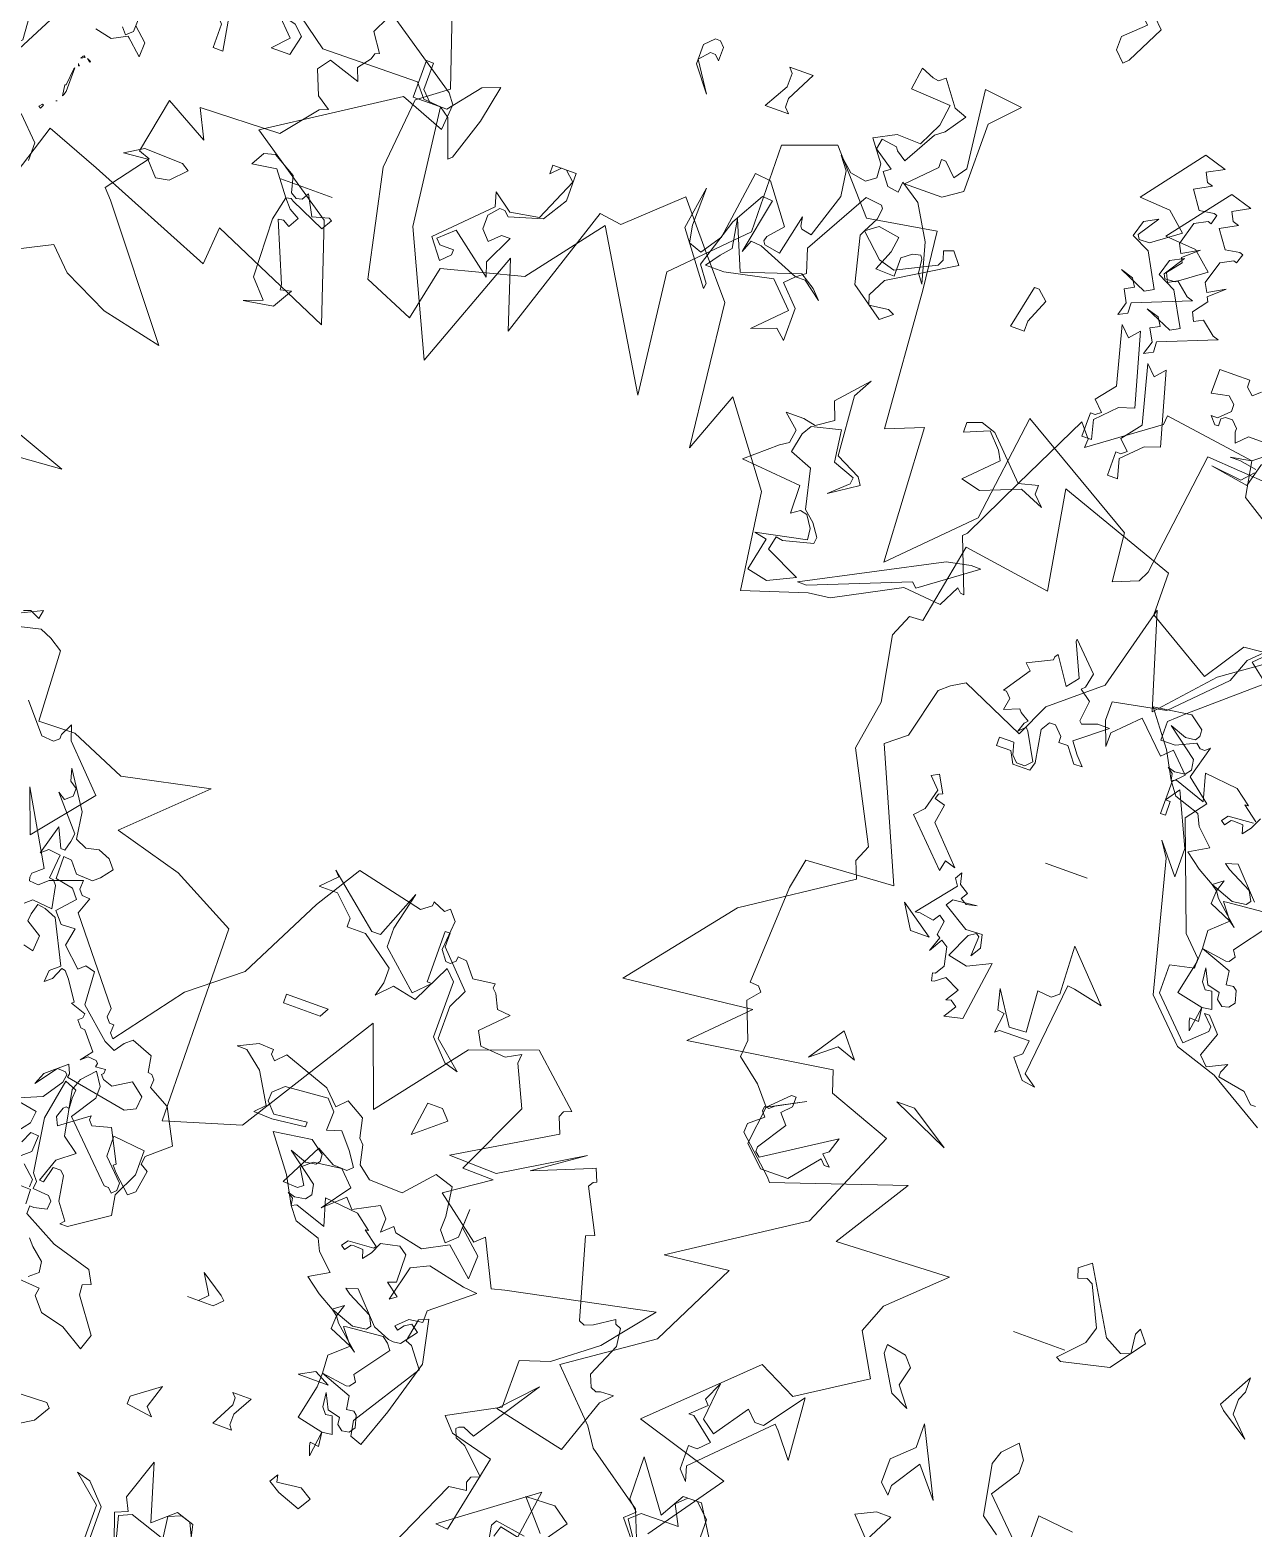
# Model space of a CAD drawing. Header units: metres. Extents: x -71 to 881, y -503 to 661.
# Drawn here: x 145.56 to 150.55, y 502.14 to 508.24 of the extents above; entities that cross this region are included whole.
import ezdxf

# ---------------------------------------------------------------- set-up
doc = ezdxf.new("R2010")
doc.units = ezdxf.units.M
doc.layers.add('ARBRE', color=100, linetype='Continuous', lineweight=13, true_color=0x00ff3f)

# ---------------------------------------------------------------- blocks, each defined once
blk = doc.blocks.new('WMF2', base_point=(0, 0.01))
at = {"color": 251, "lineweight": 0, "true_color": 0x636466}
for points in [[(81.23, -212.64), (86.45, -202.37), (92.4, -197.64), (98.49, -189.57), (98.99, -190.16), (98.92, -191.16), (99.46, -191.2), (99.98, -191.79), (99.88, -192.88), (107.36, -202.17), (106.64, -204.2), (107.63, -204.27), (108.14, -204.87), (108.06, -205.98), (111.91, -204.61), (112.96, -203.7), (114.06, -203.79), (114.16, -204.2), (114.12, -204.74), (112.93, -205.76), (117.77, -214.23), (115.81, -208.91), (110.13, -215.92), (115.04, -221.02), (115.66, -222.79), (116.35, -221.31), (116.39, -220.76), (116.99, -220.25), (118.51, -220.38), (121.42, -223.82)], [(175.85, -184.22), (183.13, -179.1), (188.97, -172.64), (192.5, -184.13), (195.26, -173.72), (200.97, -168.92), (202.85, -164.87), (210.8, -168.41), (212.43, -167.44), (213.62, -166.42), (215.13, -160.27), (217.5, -158.38), (210.72, -142.97), (221.5, -142.28), (222.26, -138.6), (222.84, -126.51), (221.75, -126.41), (221.24, -125.83), (222.46, -124.38), (220.76, -119.93), (220.93, -117.85), (217.92, -115.52), (216.01, -113.25), (211.75, -115.52), (215.09, -113.71), (215.69, -113.21), (216.23, -113.25), (216.29, -112.71), (215.78, -112.1), (217.44, -110.7), (217.53, -109.6), (213.13, -105.6), (212.64, -105.02), (197.13, -110.25), (202.88, -101.16), (188.84, -101.73), (195.03, -95.86), (196.4, -92.3), (193.55, -87.25), (201.48, -82.18), (206.17, -84.52), (217.5, -73.62), (205.76, -70.03), (212.07, -61.12)], [(195.1, -48.95), (190.12, -45.33), (178.29, -45.44), (176.89, -43.78), (174.7, -43.59), (173.01, -29.2), (166.39, -14.78), (160.89, -29.58), (158.19, -21.39), (152.68, -38.14), (149.95, -37.75), (143.85, -43.43), (139.57, -38.33), (135.29, -33.25), (133.39, -15.7), (130.63, -23.1), (123.64, -13.73), (121.99, -1.9), (114.39, -4.34), (111.72, -4.67), (103.98, -8.76), (99.27, -8.35), (97.95, -10.89), (97.46, -10.41), (97.02, -10.37), (99.54, -16.88), (99.06, -17.38), (95.41, -24.9), (90.83, -34.32), (89.42, -32.65), (89.51, -31.56), (81.64, -37.29), (81.55, -38.39), (70.38, -36.78), (69.61, -32.48), (62.22, -27.79)], [(52.22, -53.02), (31.88, -54.47), (45.91, -59.56)], [(49.36, -83.76), (46.84, -91.88), (40.14, -89.34), (24.4, -82.93), (24.01, -87.6), (8.81, -80.93), (12.69, -92.64), (23.58, -100.08), (8.83, -109.56), (3.27, -107.44), (3.01, -110.61), (3.9, -111.79), (16.57, -120.44)], [(34.39, -144.58), (32.65, -156.43), (43.16, -148.65), (41.63, -148.52), (39.67, -158.01), (44.92, -159.4), (46.44, -161.06), (40.43, -164.26), (40.42, -170.12), (36.91, -171.27), (31.95, -175.08), (27.13, -180.99), (44.83, -177.37), (46.41, -176.96), (49.12, -182.48), (50.2, -181.46), (55.69, -185.68), (50.55, -189.17), (54.41, -189.22), (50.23, -198.2), (52.48, -203.12), (52.39, -204.21), (54.12, -203.26), (57.28, -203.53), (58.15, -205.15), (55.25, -208.11), (56.89, -208.24), (57.74, -209.97), (58.25, -210.45), (58.2, -211), (60.88, -210.67), (62.28, -212.43), (63.37, -212.54), (63.42, -211.98), (64, -211.48), (64.56, -211.53), (65.45, -212.71), (65.14, -216.33), (66.13, -217.51), (66.73, -217.02), (68.24, -217.69), (68.28, -217.15), (69.45, -216.26), (77.76, -218.17), (81.23, -212.64), (81.23, -212.64)], [(100.3, -13.3), (97.37, -13.9), (96.16, -13.9), (102.61, -9.16), (103.21, -9.75), (114.9, -5.14), (116, -5.14), (100.3, -13.3), (100.3, -13.3)], [(122.03, -4.59), (121.2, -8.62), (122.72, -8.94), (116.58, -10.22), (116.74, -11.56), (117.68, -13), (118.53, -13.17), (119.53, -12.5), (119.62, -15.95), (127.05, -16.59), (123.52, -19.64), (122.5, -20.31), (122.25, -21.93), (124.05, -23.52), (121.84, -23.52), (120.32, -23.2), (118.31, -24.55), (119.17, -26.74), (115.88, -30.39), (117.14, -28.09), (116.53, -20.76), (113.49, -19.25), (112.89, -18.34), (116.25, -16.14), (114.07, -18.14), (114, -18.92), (116.7, -19.9), (117.23, -23.8), (120.73, -22.94), (121.42, -21.76), (121.9, -19.39), (119.14, -18.3), (118.02, -13.51), (116.67, -12.35), (115.65, -10.82), (115.72, -10.05), (119.34, -9.11), (120.19, -9.29), (120.53, -7.61), (116.29, -5.59), (119.5, -4.04), (122.03, -4.59), (122.03, -4.59)], [(177.55, -183.87), (181.35, -183.49), (184.59, -178.67), (192.69, -183.49), (192.69, -188.7), (207.51, -193.95), (205.44, -181.84), (216.23, -183.49), (218.11, -173.58), (219.76, -173.52), (220.92, -170.8), (219.49, -162.84), (220.49, -156.77), (215.08, -146.26), (215.94, -144.26), (215.12, -142.21), (227.2, -134.24), (237.13, -121.84), (221.43, -123.58), (227.53, -117.47), (210.08, -120.09), (209.21, -117.47), (201.41, -114.58), (204.04, -108.47), (206.64, -102.36), (221.47, -92.77), (213.62, -93.64), (218.84, -83.17), (228.67, -76.4), (223.08, -70.7), (221.59, -68.47), (214.46, -63.39), (212.7, -59.01)], [(177.9, -56.66), (174.32, -45.95), (177.81, -43.34), (178.67, -34.61), (175.87, -21.54), (169.72, -18.91), (168.26, -25.61), (158.55, -28.14), (151.66, -37.02), (141.23, -19.49), (142.97, -34.33), (135.13, -42.17), (135.3, -53.01), (129.01, -55.27), (122.91, -48.29), (114.53, -49.68), (113.77, -42.55), (112.45, -25.61), (108.09, -27.35), (107.21, -10.78), (98.49, -19.49), (96.74, -32.59), (81.64, -23.67), (81.04, -17.76), (78.09, -18.94), (77.45, -20.28), (75.41, -35.48), (59.11, -34.32)], [(46.99, -76.49), (41.75, -79.1), (39.13, -76.49), (33.51, -73.76), (26.05, -72.12), (37.25, -86.3), (38.33, -87.51), (34.61, -92.45), (35.99, -92.94), (34.69, -99.75), (29.28, -96.73), (30.97, -100.19), (21.09, -100.49), (17.67, -104.7), (16.66, -105.12), (18.28, -106.23), (19.48, -109.18), (18.41, -110.67), (14.49, -109.41), (15.1, -110.95), (13.93, -112.47), (13.73, -113.15), (13.23, -113.37), (14.72, -115.61), (13.76, -117.64)], [(48.13, -142.44), (43.19, -153.31), (41.06, -153.59), (41.43, -154.51), (41.13, -155.22), (40.11, -155.63), (43.05, -158.46), (44.35, -159.02), (44.76, -160.04), (44.45, -160.3), (43.92, -160.51), (42.49, -159.91), (37.1, -168.03), (40.97, -163.9), (32.15, -161.95), (29.82, -168.64), (28.52, -170), (30.14, -169.93), (30.65, -169.72), (31.37, -170.03), (31.94, -171.46), (30.17, -175.61), (30.45, -177.74), (31.15, -178.04), (31.35, -178.56), (33.6, -177.07), (34.61, -176.66), (35.32, -176.96), (38.04, -186.65), (37.02, -187.05), (39.7, -192.27), (39.35, -192.88), (38.94, -193.04), (39.56, -194.57), (39.97, -194.4), (46.81, -191.62), (41.05, -195.63), (50.47, -189.97), (56.38, -190.15), (44.99, -196.88), (45.76, -198.84), (45.47, -199.54), (44.55, -199.92), (50.64, -205.39), (58.51, -202.62), (66.66, -192.17), (70.16, -201.76), (80.62, -185.19), (89.7, -182.43), (90.01, -206.45), (97.85, -210.62), (106.23, -212.96), (97.57, -221.28), (108.11, -219.06), (114.95, -222), (119.42, -221.88), (119.84, -230.55), (121.43, -231.58), (122.86, -232.19), (129.04, -230.77)], [(95.41, -24.9), (93.1, -25.5), (93.1, -24.4), (91.88, -23.19), (94.81, -24.4), (99.43, -22.59), (101.87, -23.19), (98.33, -26.72), (98.94, -27.82), (100.65, -29.64), (103.57, -28.43), (103.57, -29.64), (101.87, -30.26), (100.05, -29.64), (95.41, -24.9), (95.41, -24.9)], [(169.87, -28.84), (169.25, -28.23), (167.56, -28.23), (167.56, -27.6), (168.66, -26.5), (170.48, -28.84), (164.64, -34.67), (165.12, -36.39), (162.8, -34.67), (159.28, -35.28), (156.97, -40.52), (158.19, -41.62), (158.8, -41.62), (159.88, -40.52), (159.88, -41.62), (156.97, -41.62), (156.97, -38.21), (158.8, -35.28), (162.8, -34.07), (163.41, -34.67), (164.03, -34.67), (165.12, -33.45), (165.12, -31.75), (164.03, -30.53), (162.8, -31.75), (161.71, -31.75), (163.41, -28.23), (162.8, -26.5), (168.04, -30.53), (169.87, -28.84), (169.87, -28.84)], [(85.82, -32.33), (85.2, -32.33), (84.59, -32.83), (85.82, -34.04), (83.99, -36.36), (85.82, -43.43), (84.59, -42.2), (83.5, -43.43), (81.06, -34.64), (82.88, -34.04), (85.2, -31.73), (84.59, -29.42), (85.82, -29.42), (85.82, -32.33), (85.82, -32.33)], [(127.86, -39.54), (126.03, -38.33), (124.94, -37.24), (127.24, -38.94), (128.46, -38.94), (129.55, -37.85), (127.24, -35.41), (127.24, -31.39), (128.46, -32.48), (131.38, -31.39), (127.86, -34.91), (130.76, -37.85), (136.62, -36.62), (138.93, -36.62), (137.71, -38.33), (136.62, -39.54), (137.23, -43.08), (134.79, -37.24), (127.86, -39.54), (127.86, -39.54)], [(90.23, -35.66), (89.63, -35.66), (89.02, -36.14), (90.23, -37.37), (88.4, -39.67), (90.23, -46.74), (89.02, -45.52), (87.92, -46.74), (85.48, -37.97), (87.31, -37.37), (89.63, -35.05), (89.02, -32.72), (90.23, -32.72), (90.23, -35.66), (90.23, -35.66)], [(70.82, -34.21), (69.59, -35.56)], [(69.59, -35.99), (71.7, -36.34), (72.94, -36.34), (70.38, -36.78), (68.72, -38.1)], [(69.59, -39.32), (71.7, -39.32), (72.94, -38.1), (73.38, -39.32), (73.38, -39.76), (74.16, -40.55), (75.04, -40.55), (75.48, -40.2), (75.48, -39.32), (75.92, -39.32), (76.72, -40.2), (75.92, -40.2), (74.6, -41.44), (74.6, -42.32), (75.48, -43.11), (77.6, -42.67), (77.6, -45.66), (73.81, -45.66), (73.81, -44.79), (72.94, -44), (72.05, -44.79)], [(69.16, -36.78), (69.94, -33.86), (74.6, -34.65), (70.82, -34.21), (70.82, -34.21)], [(120.42, -66.45), (119.65, -67.04), (117.45, -64.06), (115.93, -63.49), (117.61, -61.04), (118.69, -60.22), (120.94, -56.22), (122.15, -57.02), (122.44, -57.42), (124.35, -57.69), (124.6, -56.41), (122.13, -54.73), (122.91, -54.15), (121.8, -52.67), (120.44, -52.47), (120.32, -53.77), (117.85, -52.09), (115.45, -48.04), (114.13, -43.19), (114.93, -44.29), (115.11, -45.98), (115.4, -46.38), (116.35, -46.16), (117.52, -45.28), (117.5, -42.97), (119.86, -43.05), (118.8, -45.54), (118.53, -47.44), (121.17, -47.9), (122.64, -46.8), (121.69, -48.6), (121.49, -49.97), (121.78, -50.35), (123.77, -50.57), (128.28, -42.59), (127.38, -39.75), (128.46, -38.94), (133.52, -40.99), (134.82, -41.11), (135.39, -39.6), (134.06, -46.44), (135.36, -46.55), (137.61, -42.55), (139.52, -36.52), (138.12, -34.62), (138.22, -33.95), (142.72, -39.97), (141.89, -45.21), (141.95, -40.55), (141.61, -38.48), (139.96, -37.89), (138.27, -40.36), (137.04, -48.82), (135.07, -48.6), (131.68, -44.07), (133.27, -42.27), (133.42, -41.67), (133.14, -41.28), (131.16, -40.93), (130.09, -45.87), (129.9, -44.79), (129.67, -44.48), (128.38, -44.23), (126.63, -49.66), (127.08, -52.73), (128.25, -54.29), (126.47, -52.71), (124.5, -52.36), (123.39, -53.17), (123.49, -54.92), (125.42, -57.49), (122.86, -58.8), (119.88, -58.72), (118.5, -61.58), (118.12, -64.16), (123.08, -64.47), (122.69, -67.2), (121.11, -66.56), (120.42, -66.45), (120.42, -66.45)], [(122.64, -46.8), (119.8, -44.2), (117.78, -43.62), (113.05, -45.94), (112.69, -46.71), (113.05, -47.75), (111.9, -48.16), (110.76, -46.76), (118.41, -42.1), (119.56, -39.88), (119.15, -38.74), (116.82, -39.05), (116.04, -38.68), (117.45, -37.54), (121.56, -40.46), (122.95, -46.17), (122.64, -46.8), (122.64, -46.8)], [(174.7, -43.59), (178.13, -43.59), (178.13, -48.16), (177.26, -48.16), (177.26, -44.83), (176.02, -43.59), (173.91, -43.59), (170.9, -47.37), (168.8, -48.16), (169.68, -43.59), (171.36, -38.49), (171.81, -38.05), (173.47, -42.7), (174.7, -43.59), (174.7, -43.59)], [(99.65, -46.23), (100.87, -43.31), (100.87, -42.08), (102.57, -42.08), (101.47, -47.33), (100.87, -47.33), (99.65, -46.23), (99.65, -46.23)], [(82.59, -63.67), (82.02, -62.61), (81.29, -62.4), (83.29, -61.31), (81.8, -59.17), (80.03, -59.45), (79.63, -59.31), (79.98, -58.16), (80.39, -58.29), (81.86, -57.49), (82.69, -54.71), (82.12, -53.66), (80.09, -54.82), (81.89, -53.24), (81.61, -52.7), (82.93, -50.96), (82.44, -49.93), (81.38, -50.49), (79.67, -49.09), (78.94, -48.87), (85.72, -46.19), (85.64, -44.92), (86.71, -44.35), (86.21, -45.98), (87.01, -47.47), (85.95, -48.04), (86.55, -49.02), (88.1, -49.47), (84.71, -48.03), (83.64, -48.6), (85.9, -52.66), (88.14, -53.77), (87.55, -55.72), (85.96, -56.58), (87.61, -54.06), (87.34, -53.53), (86.07, -53.59), (82.77, -55.98), (85.1, -58.01), (88.93, -58.28), (83.26, -65.56), (80.58, -64.76), (82.59, -63.67), (82.59, -63.67)], [(87.01, -67), (86.45, -65.93), (85.72, -65.71), (87.73, -64.61), (86.24, -62.48), (84.47, -62.76), (84.07, -62.63), (84.4, -61.49), (84.81, -61.62), (86.3, -60.82), (87.13, -58.03), (86.56, -56.98), (84.52, -58.13), (86.33, -56.54), (86.04, -56.01), (87.37, -54.28), (86.87, -53.24), (85.82, -53.82), (84.11, -52.42), (83.35, -52.19), (90.12, -49.5), (90.07, -48.23), (91.12, -47.66), (90.64, -49.3), (91.42, -50.77), (90.37, -51.37), (90.96, -52.33), (92.52, -52.8), (89.13, -51.34), (88.07, -51.91), (90.31, -55.97), (92.58, -57.08), (91.99, -59.05), (90.39, -59.91), (92.05, -57.37), (91.75, -56.85), (90.49, -56.9), (87.19, -59.31), (89.51, -61.33), (93.35, -61.59), (87.7, -68.89), (85.01, -68.09), (87.01, -67), (87.01, -67)], [(213.13, -59.1), (215.47, -61.97), (214.27, -63.08), (215.5, -64.29), (215.56, -69.52), (211.34, -63.72), (209.67, -66.67), (207.37, -66.7), (203.77, -60.91)], [(206.1, -61.48), (206.14, -65.01), (207.85, -66.7), (209.07, -66.69), (210.27, -65.56), (209.03, -63.15), (213.66, -63.1), (214.86, -61.99), (212.51, -58.47)], [(113.17, -63.62), (113.17, -55.18), (115.36, -53.65), (120.07, -53.65), (116.91, -56.82), (116.91, -57.81), (116.37, -57.81), (114.82, -56.28), (113.72, -57.81), (114.82, -67.35), (110.12, -66.81), (113.17, -63.62), (113.17, -63.62)], [(147.98, -61.05), (146.87, -62.15), (146.26, -62.15), (145.66, -61.53), (145.66, -59.83), (146.26, -60.44), (146.87, -60.44), (147.98, -59.23), (145.66, -55.68), (147.98, -58.61), (147.98, -61.05), (147.98, -61.05)], [(136.37, -58.45), (136.37, -57.37), (135.76, -56.76), (138.68, -56.76), (136.98, -59.69), (136.98, -61.39), (137.47, -62), (134.54, -62), (136.37, -58.45), (136.37, -58.45)], [(173.31, -74.97), (175.5, -76.59), (176.66, -82.74), (176.09, -84.36), (174.47, -86.09), (173.31, -84.36), (173.31, -82.74), (175.5, -79.36), (168.32, -72.18)], [(169.36, -76), (169.36, -78.78), (164.96, -78.33)], [(211.1, -72.56), (210.01, -72.56), (208.8, -73.77), (211.73, -76.09), (212.35, -76.09), (210.51, -77.8), (211.1, -78.4), (210.01, -80.71), (210.51, -76.09), (208.8, -74.88), (205.88, -79.01), (204.66, -77.8), (203.56, -77.8), (200.04, -82.55), (199.42, -74.88), (201.73, -77.8), (202.34, -78.4), (210.51, -70.25), (210.01, -68.43), (211.1, -69.64), (211.1, -72.56), (211.1, -72.56)], [(187.57, -69.19), (189.89, -71.62), (187.57, -72.72), (185.74, -72.72), (187.57, -69.19), (187.57, -69.19)], [(97.72, -81.01), (100.04, -76.4), (100.64, -75.79), (101.87, -77), (101.87, -78.71), (99.41, -81.01), (100.64, -82.24), (98.93, -82.24), (97.72, -81.01), (97.72, -81.01)], [(184.65, -79.77), (186.95, -76.25), (186.95, -75.04), (188.18, -76.25), (188.18, -79.17), (185.74, -81.48), (185.74, -84.42), (181.72, -76.25), (184.65, -79.77), (184.65, -79.77)], [(110.5, -210.3), (109.11, -209.66), (107.56, -210.01), (106.1, -209.43), (105.21, -208.37), (106.3, -206.96), (107.08, -206.3), (109.11, -206.4), (110.23, -207.75), (111.21, -207.86), (111.17, -205.1), (108.98, -204.68), (108.09, -203.61), (109.95, -201.54), (108.82, -200.21), (107.05, -200.28), (107.47, -198.09), (105.17, -195.92), (104.39, -196.59), (103.18, -196.28), (102.97, -192.24), (99.24, -188.97), (97.85, -188.34), (97.03, -189.52), (96.18, -190.24), (93.53, -189.23), (93.18, -187.24), (92.71, -187.16), (92.29, -186.66), (92.32, -185.67), (89.73, -184.22), (87.53, -180.05), (90.18, -177.78), (90.31, -176.8), (89.34, -176.22), (89.8, -173.49), (90.58, -172.83), (92.72, -174.77), (93.38, -175.55), (93.1, -175.8), (95.08, -179.67), (97.34, -179.08), (97.82, -179.64), (97.78, -180.15), (101.14, -177.68), (101.63, -178.7), (101.22, -179.9), (100.95, -180.15), (100.54, -180.1), (100.64, -181.36), (100.55, -182.4), (102.01, -182.98), (102.92, -178.07), (101.94, -171.52), (101.24, -170.69), (101.31, -169.75), (99.34, -169.6), (98.87, -169.05), (98.94, -168.01), (100.49, -167.68), (101, -167.72), (101.03, -166.73), (96.75, -164.41), (91.89, -162.99), (91.03, -161.43), (92.05, -161.03), (91.94, -159.79), (89, -155.76), (89.67, -153.85), (92.49, -155.57), (95.44, -156.33), (96.81, -157.94), (96.68, -158.92), (99.66, -159.16)], [(95.72, -146.4), (91.23, -146.56), (90.77, -146.01), (91.89, -144.08), (93.76, -142.97)], [(98.36, -159.78), (97.31, -160.68), (97.47, -161.98), (99.06, -163.31), (99.78, -164.14)], [(101.51, -167.75), (101.59, -169.52), (103.08, -169.59)], [(101.82, -169.79), (101.75, -170.73), (103.34, -172.15)], [(104, -172.92), (102.95, -173.82), (102.84, -175.84), (103.82, -175.87), (104.45, -174.47)], [(105.36, -175.53), (104.26, -176.94), (104.08, -178.42), (106.33, -178.82)], [(107.3, -178.94), (103.92, -180.38), (102.29, -182.75), (102.16, -183.73), (102.39, -184), (103.43, -184.08), (105.34, -181.48), (104.76, -182.94), (102.36, -184.98), (101.88, -183.96), (101.97, -183.49), (94.36, -182.12), (93.06, -182.73), (92.94, -184.28), (94.55, -185.59), (96.67, -184.27), (97.88, -184.67), (98.3, -185.17), (98.08, -185.36), (98.04, -185.87), (99.3, -185.77), (99.21, -186.22), (99.44, -186.5), (100.48, -186.59), (101.25, -185.92), (100.16, -187.33), (101.95, -189.45), (102.48, -189.49), (103.14, -190.28), (102.64, -190.71), (102.6, -191.22), (104.51, -191.89), (104.23, -192.12), (105.81, -194.43), (106.51, -195.26), (106.98, -195.35), (107.6, -193.84), (108.41, -193.19), (108.29, -194.62), (107.17, -195.57), (109.76, -200.75), (111.21, -201.34), (112.19, -201.47), (112.55, -200.2), (112.63, -199.28), (110.76, -198.09), (110.9, -196.12), (112.13, -196.43)], [(113.77, -201.07), (112.93, -201.79), (110.47, -201.58), (110.98, -204.31), (111.44, -204.87), (111.97, -204.91), (111.68, -207.85), (113.17, -208.02), (114, -207.32), (112.98, -210.96), (111.87, -208.65), (111.36, -208.61), (111.05, -209.82), (110.92, -210.8), (114.34, -214.81), (113.44, -214.21), (112.61, -214.93), (112.58, -215.91), (113.47, -216.49), (113.87, -217.98), (110.96, -213.56), (110.5, -210.3), (110.5, -210.3)], [(18.5, -90.74), (17.84, -93.61), (20.02, -96.45), (22.98, -96.02), (22.05, -97.63), (20.72, -98), (17.93, -96.37), (17.41, -94.37), (16.65, -93.94), (15.97, -94.11), (15.49, -94.96), (14.21, -92.52), (12.21, -93.06), (11.86, -92.86), (12.6, -91.6), (16.89, -93.51), (17.23, -93.72), (17.84, -93.61), (16.91, -92.52), (15.64, -91.79), (16.37, -90.52), (17.22, -91.02), (17.83, -90.91), (14.87, -83.79), (14.78, -83.17), (13.49, -83.45), (14.87, -81.07), (17.86, -80.56), (18.47, -80.47), (16.28, -81.33), (18.28, -83.52), (18.5, -90.74), (18.5, -90.74)], [(50.63, -92.34), (47.94, -89.66), (47.94, -87.42)], [(193.06, -90.68), (193.06, -91.77), (190.63, -91.29), (189.54, -90.08), (190.15, -87.76), (188.32, -85.45), (190.63, -86.53), (193.06, -90.68), (193.06, -90.68)], [(30.71, -93.26), (29.79, -92.67), (31.51, -90.88), (33.12, -90.61), (34.74, -92.37), (37.69, -92.07), (35.5, -93.43), (30.71, -93.26), (30.71, -93.26)], [(48.48, -94.16), (48.71, -93.73), (48.96, -93.86), (48.64, -94.24), (48.48, -94.16), (48.48, -94.16)], [(58.61, -95.97), (60.32, -95.97), (63.86, -99.98), (59.71, -97.06), (57.39, -99.38), (58.61, -101.21), (59.21, -101.81), (59.21, -103.52), (57.39, -100.59), (55.69, -98.89), (55.08, -98.89), (53.39, -100.59), (53.87, -107.05), (50.45, -105.22), (56.79, -93.05), (56.79, -94.14), (58.61, -95.97), (58.61, -95.97)], [(12.72, -95.5), (19.16, -95.5), (12.72, -95.5), (12.72, -95.5)], [(47.28, -95.16), (47.15, -95.21), (47.28, -95.16), (47.28, -95.16)], [(46.51, -96.62), (46.65, -96.16), (46.74, -95.97), (46.95, -97.29), (46.8, -97.34), (46.58, -99.41), (46.49, -99.57), (46.51, -96.62), (46.51, -96.62)], [(151.83, -99.7), (151.83, -97.88), (149.53, -95.56), (153.05, -97.88), (153.66, -98.49), (151.35, -102.62), (151.35, -100.8), (151.83, -99.7), (151.83, -99.7)], [(173.74, -97.12), (171.08, -99.94), (170.47, -101.94), (172.73, -106.71), (173.49, -107.11), (174.53, -106.76), (174.92, -107.91), (173.5, -109.02), (168.96, -101.3), (166.77, -100.11), (165.62, -100.49), (165.9, -102.84), (165.52, -103.6), (164.39, -102.19), (167.39, -98.11), (173.12, -96.81), (173.74, -97.12), (173.74, -97.12)], [(173.09, -98.24), (179.55, -98.24), (173.09, -98.24), (173.09, -98.24)], [(45.08, -100.81), (45.46, -101.12), (45.03, -100.9), (45.08, -100.81), (45.08, -100.81)], [(46.06, -100), (46.17, -99.95), (46.26, -100.23), (46.22, -100.08), (46.06, -100), (46.06, -100)], [(45.94, -101.27), (45.76, -101.16), (46.23, -100.87), (46.06, -101.21), (45.94, -101.27), (45.94, -101.27)], [(41.84, -105.25), (43.62, -104.29), (45.73, -104.74)], [(42.83, -106.03), (42.2, -105.27), (41.44, -105.97), (41.35, -108.07)], [(41.41, -106.7), (39.72, -105.17), (39.79, -103.4), (41.84, -105.25), (41.84, -105.25)], [(41.84, -105.25), (41.63, -105.03), (41.84, -105.25), (41.84, -105.25)], [(31.94, -110.31), (36.07, -115.05), (31.32, -110.9), (30.71, -107.38), (31.94, -107.38), (31.94, -110.31), (31.94, -110.31)], [(216.62, -108.51), (216.01, -113.25), (213.7, -115.58), (213.1, -115.58), (213.1, -114.35), (214.19, -113.25), (213.1, -112.03), (215.41, -108.51), (215.41, -107.9), (214.8, -107.41), (206.64, -112.66), (207.25, -110.82), (207.86, -110.33), (206.64, -109.11), (207.25, -109.11), (207.86, -109.72), (210.77, -106.2), (214.19, -106.2), (216.62, -108.51), (216.62, -108.51)], [(23.77, -111.52), (26.08, -113.84), (23.77, -113.24), (22.56, -112.13), (23.16, -109.69), (25.47, -109.69), (23.77, -111.52), (23.77, -111.52)], [(194.63, -115.87), (201.7, -119.08), (199.51, -119.1), (194.63, -115.87), (194.63, -115.87)], [(78.08, -133.54), (79.32, -137.06), (77.83, -137.7), (78.59, -139.25), (76.91, -144.21), (74.85, -137.35), (72.31, -139.57), (70.12, -138.82), (68.65, -132.15)], [(69.51, -136.82), (70.57, -138.98), (71.73, -139.36), (73.23, -138.72), (72.87, -136.03), (77.25, -137.51), (78.75, -136.87), (77.7, -132.76)], [(81.01, -137.11), (81.01, -130.16)], [(81.61, -133.08), (81.61, -137.11), (85.03, -140.02), (83.32, -139.54), (81.01, -137.11), (81.01, -137.11)], [(208.1, -122), (210.46, -122.83), (213.34, -120.5), (210.43, -124.86), (208.1, -122), (208.1, -122)], [(190.5, -128.76), (189.64, -129.45), (189.46, -131.17), (193.19, -131.13), (193.65, -130.73), (193.32, -133.22), (194.17, -133.3), (194.78, -135.8), (192.24, -131.89), (190.15, -132.02), (190.49, -137.07), (188.78, -136.9), (187.93, -137.58), (188.18, -143.5), (182.86, -137.92), (186.5, -138.74), (187.36, -138.82), (188.57, -127.35), (187.03, -126.24), (188.66, -126.48), (190.5, -128.76), (190.5, -128.76)], [(167.53, -134.78), (172.77, -136.49), (177.52, -141.23), (181.55, -156.93), (182.76, -158.76), (179.84, -155.24), (179.84, -158.76), (182.76, -165.09), (183.97, -163.4), (183.36, -163.4), (183.36, -161.69), (183.97, -161.69), (183.97, -165.71), (182.76, -166.93), (185.07, -169.24), (186.28, -168.03), (189.83, -171.55), (192.73, -168.64), (192.73, -166.93), (193.83, -169.85), (193.83, -172.16), (187.38, -173.37), (181.55, -179.23), (180.45, -182.15), (178.13, -184.47)], [(177.52, -184.47), (179.84, -182.15), (177.52, -180.32), (185.07, -173.85), (186.89, -172.16), (186.89, -169.85), (185.07, -169.85), (182.76, -170.95), (182.15, -170.45), (181.55, -170.45), (181.05, -170.95), (182.15, -166.93), (179.21, -164.61), (181.05, -162.17), (176.31, -149.38), (174, -147.07), (174, -145.86), (176.91, -145.25), (176.91, -141.71), (172.29, -137.1), (169.85, -139.41), (169.85, -140.01), (171.07, -141.23), (170.45, -141.23), (168.76, -139.41), (169.85, -136.49), (168.76, -135.38), (166.44, -136.49), (166.93, -135.38), (166.93, -134.78), (163.52, -134.17), (162.29, -132.95), (161.69, -132.95)], [(160.6, -130.65), (167.53, -134.78), (167.53, -134.78)], [(198.96, -132.02), (199.76, -132.54), (200.36, -132.4), (199.38, -133.95), (201.26, -134.85), (202.39, -133.98), (202.72, -133.9), (202.93, -134.84), (202.59, -134.91), (201.88, -136.06), (202.37, -138.31), (203.19, -138.84), (204.17, -137.22), (203.51, -139.04), (203.93, -139.29), (203.69, -141.03), (204.43, -141.55), (204.96, -140.74), (206.69, -141.04), (207.29, -140.91), (203.63, -145.45), (204.17, -146.3), (203.66, -147.12), (203.34, -145.79), (202.2, -145.06), (202.72, -144.26), (201.92, -143.8), (200.66, -144.08), (203.6, -143.77), (204.12, -142.96), (200.96, -141), (198.96, -141.1), (198.59, -139.51), (199.36, -138.28), (199.2, -140.69), (199.61, -140.96), (200.47, -140.41), (201.83, -137.47), (199.42, -136.95), (196.65, -138.27), (197.74, -130.97), (199.93, -130.47), (198.96, -132.02), (198.96, -132.02)], [(28.56, -153.92), (30.94, -150.53)], [(29.67, -149.64), (35.82, -150.93), (36.23, -149.61)], [(36.59, -148.94), (36.91, -150.74), (36.53, -151.43), (32.84, -150.83)], [(31.15, -151.75), (34.23, -155.28), (30.66, -155.41), (28.56, -153.92), (28.56, -153.92)], [(172.09, -138.69), (172.45, -139.76), (172.53, -140.18), (171.42, -140.08), (171.62, -141.79), (170.39, -141.96), (171.14, -144.02), (171.94, -143.9), (172.54, -144.66), (172.74, -146.37), (171.85, -144.55), (170.26, -144.14), (170.19, -143.29), (169.43, -142.72), (168.61, -142.9), (168.09, -143.61), (168.48, -145.07), (168.92, -145.41), (169.79, -145.28), (170.04, -146.94), (173.91, -148.36), (170.8, -147.91), (170.41, -148.01), (169.9, -148.71), (170.41, -149.48), (167.33, -153.6)], [(168.63, -154.89), (173.09, -154.46), (173.45, -154.42), (171.93, -152.49), (171.21, -151.97), (174.13, -154.55), (174.64, -155.32), (175.4, -155.88), (172.47, -154.78), (170.8, -155.02), (170.42, -155.53), (171.04, -156.68), (174.04, -158.22), (174.74, -158.74), (173.33, -159.18), (169.98, -155.59)], [(172.66, -165.09), (173.31, -163.69), (174.06, -162.7), (174.38, -163.72), (175.5, -163.78), (175.85, -163.73), (176.42, -162.98), (176.92, -163.36), (176.35, -164.1), (173.23, -164.33)], [(173.04, -164.58), (174.93, -166.01), (174.5, -166.07), (176.45, -167.55), (180.59, -167.98), (179.68, -164.7), (183.52, -166.03), (184.12, -165.76), (184.28, -166.58), (184.98, -167.12), (184.09, -166.85), (182.78, -167.03), (182.25, -167.74), (182.48, -169.01), (186.32, -171.88), (184.25, -171.11), (183.02, -171.28), (182.66, -171.8), (182.73, -172.63), (184.43, -173.9), (189.08, -173.24), (185.87, -169.02), (184.12, -165.76), (182.95, -164.22), (179.83, -163.17), (179.13, -161.78), (177.11, -159.84), (179.39, -158.51), (177.45, -157.05), (175.4, -155.88), (174.19, -156.77), (174.64, -155.32), (174.73, -153.72), (171.93, -152.49), (174.04, -150.58), (173.91, -148.36), (173.97, -146.62), (174.86, -142.5), (171.62, -141.79), (172.09, -138.69), (172.09, -138.69)], [(208.87, -141.57), (204.74, -138.66), (207.06, -138.66), (208.87, -141.57), (208.87, -141.57)], [(59.05, -144.81), (61.87, -145.83), (63.32, -146.72), (62.67, -147.76), (62.48, -146.91), (59.55, -147.25), (58.09, -146.36), (59.05, -144.81), (59.05, -144.81)], [(208.96, -155.15), (209.4, -154.92), (209.63, -154.33), (208.3, -153.97), (208.67, -151.63), (204.64, -147.41), (205.96, -147.79), (206.24, -146.5), (211.37, -151.69), (210.33, -152.81), (209.63, -155.34), (210.96, -156.71), (210.11, -157.18), (208.96, -155.15), (208.96, -155.15)], [(82.25, -150.59), (79.04, -152.94), (79.92, -150.11), (79.04, -149.13), (82.25, -149.63), (82.25, -150.59), (82.25, -150.59)], [(59.93, -151.15), (60.32, -152.23), (60.38, -152.67), (59.29, -152.55), (59.49, -154.26), (58.26, -154.43), (58.99, -156.48), (59.78, -156.36), (60.39, -157.12), (60.6, -158.84), (59.69, -157), (58.12, -156.61), (58.04, -155.76), (57.3, -155.21), (56.47, -155.37), (55.94, -156.07), (56.34, -157.53), (56.79, -157.86), (57.66, -157.75), (57.9, -159.41), (61.78, -160.83), (58.66, -160.38), (58.28, -160.48), (57.75, -161.18), (58.26, -161.95), (55.2, -166.06), (55.75, -166.8), (56.5, -167.36), (60.96, -166.95), (61.31, -166.89), (59.77, -164.96), (59.07, -164.44), (62, -167.02), (62.51, -167.79), (63.26, -168.35), (60.34, -167.25), (58.66, -167.5), (58.28, -168), (58.89, -169.15), (61.9, -170.7), (62.6, -171.21), (61.18, -171.65), (57.84, -168.06), (55.81, -167.24), (55.17, -167.15), (54.29, -167.27), (52.87, -169.18), (53.82, -169.88), (54.6, -169.37), (55.15, -168.63), (55.66, -169.01), (54.32, -170.26), (52.66, -170.5), (52.66, -171.97), (47.81, -175.9), (49.56, -176.04), (54.15, -177.07), (56.26, -176.06), (57.34, -171.75), (56.54, -172.31), (58.19, -173.55), (57.21, -173.91), (57.26, -177.31), (58.26, -178.06), (60.53, -177.56), (61.17, -176.18), (61.91, -175.17), (62.25, -176.19), (63.37, -176.26), (63.72, -176.21), (64.28, -175.46), (64.78, -175.83), (64.22, -176.58), (61.08, -176.8), (60.89, -177.07), (62.8, -178.48), (62.37, -178.54), (64.31, -180), (68.46, -180.44), (67.52, -177.18), (71.39, -178.5), (71.97, -178.23), (72.13, -179.07), (72.84, -179.59), (71.95, -179.32), (70.65, -179.51), (70.12, -180.21), (70.34, -181.46), (74.19, -184.37), (72.12, -183.59), (70.89, -183.77), (70.51, -184.27), (70.59, -185.1), (72.3, -186.38), (76.95, -185.71), (73.74, -181.48), (71.97, -178.23), (70.82, -176.69), (67.68, -175.65), (66.98, -174.25), (64.97, -172.31), (67.26, -170.98), (65.32, -169.52), (63.26, -168.35), (62.04, -169.25), (62.51, -167.79), (62.6, -166.17), (59.77, -164.96), (61.9, -163.05), (61.78, -160.83), (61.83, -159.09), (62.73, -154.97), (59.49, -154.26), (59.93, -151.15), (59.93, -151.15)], [(70.48, -153.72), (70.48, -154.59), (70.98, -155.09), (68.65, -155.09), (70, -152.75), (70, -151.4), (69.61, -150.88), (71.95, -150.88), (70.48, -153.72), (70.48, -153.72)], [(189.52, -151.57), (194.75, -151.57), (189.52, -151.57), (189.52, -151.57)], [(56.45, -156.83), (51.18, -165.09), (52.99, -167.49), (53.79, -167.78), (53.24, -170.6), (52.14, -171.11), (51.01, -165.85), (52.98, -159.15), (54.67, -154.45), (56.12, -154.97), (56.45, -156.83), (56.45, -156.83)], [(62.6, -160.74), (60.66, -159.76), (64.44, -159.76), (62.6, -160.74), (62.6, -160.74)], [(203.13, -162.67), (204.93, -162.67), (204.93, -163.71), (203.13, -163.71), (202.75, -162.29), (202.01, -161.54), (200.96, -161.54), (200.21, -162.29), (202.01, -165.5), (202.37, -165.88), (203.13, -165.12), (202.75, -166.25), (202.37, -166.64), (203.5, -167.31), (203.82, -167.68), (205.6, -166.93), (205.31, -168.42), (205.98, -169.09), (206.34, -169.09), (204.18, -172.31), (204.93, -173.05), (202.01, -174.48), (202.01, -174.86), (201.7, -175.24), (199.54, -172.01), (198.43, -173.43), (200.21, -177.4), (200.21, -177.69), (197, -174.48), (197.38, -172.69), (197.76, -172.31), (196.33, -171.27), (196.63, -168.73), (196.33, -168.42), (194.53, -169.09), (193.04, -169.09), (196.63, -166.25), (195.57, -164.83), (194.53, -163.71), (195.57, -163.71), (197, -165.5), (198.12, -165.5), (198.12, -166.25), (199.17, -167.31), (199.92, -167.31), (200.59, -166.25), (199.92, -162.29), (200.21, -161.25), (202.37, -161.25), (203.13, -162.67), (203.13, -162.67)], [(78.47, -163.95), (77.51, -164.92), (78.97, -167.27), (76.15, -165.41), (75.64, -164.92), (76.63, -163.95), (79.84, -163.95), (78.47, -163.95), (78.47, -163.95)], [(96.52, -167.41), (97.97, -169.37), (98.48, -172.36), (98.99, -172.89), (99.94, -172.89), (100.46, -170.92), (100.97, -170.92), (99.94, -173.81), (97.97, -175.37), (99.94, -176.82), (100.97, -182.31), (100.46, -183.77), (98.99, -185.32), (97.97, -183.77), (97.97, -182.31), (99.94, -179.3), (93.53, -172.89), (93, -172.89), (92.49, -172.36), (91.96, -172.89), (91.96, -173.81), (94.45, -176.31), (94.45, -178.79), (90.5, -178.38), (90.5, -175.37), (91.96, -172.36), (91.54, -169.88), (96, -166.89), (96.93, -166.89), (96.52, -167.41), (96.52, -167.41)], [(52.76, -180.21), (55.75, -178.63), (59.24, -179.37), (59.71, -180), (60.98, -178.83), (60.92, -180.53), (62.07, -181.8), (65.07, -180.21), (66.12, -181.35), (68.53, -179.14), (66.06, -182.57), (67.81, -184.35), (71.26, -183.89), (72.51, -182.83), (71.38, -180.95), (72, -180.48), (73.83, -180.56), (71.19, -185.7), (68.92, -184.4), (67.21, -184.32), (66.57, -184.91), (67.73, -186.66), (69.36, -188.54), (71.08, -188), (71, -190.33), (72.16, -191.6), (77.42, -191.2), (78.69, -190.03), (78.74, -188.92), (77.57, -187.67), (73.52, -188.11), (73.54, -187.51), (77.6, -187.05), (79.9, -187.14), (78.75, -188.32), (80.93, -191.95), (83.16, -193.74), (84.39, -193.79), (82.02, -194.91), (80.2, -194.84), (80.22, -194.22), (79.64, -193.6), (78.5, -194.76), (72.73, -192.72), (70.97, -190.94), (69.83, -192.11), (67.56, -190.81), (67.04, -188.46), (66.45, -187.83), (65.94, -185.49), (64.29, -184.21), (60.16, -184.05), (57.09, -187.45), (54.82, -186.75), (54.35, -183.2), (54.41, -181.49), (53.37, -180.24), (52.1, -181.39), (51.95, -184.94), (52.04, -182.63), (49.22, -180.06), (49.34, -177.15), (52.76, -180.21), (52.76, -180.21)], [(59.05, -195.06), (57.96, -193.84), (61.5, -190.92), (60.89, -195.06), (59.05, -195.06), (59.05, -195.06)], [(62.92, -202.64), (62.92, -209.57), (64.13, -210.8), (66.44, -206.05), (69.38, -206.67), (71.07, -204.94), (70.59, -206.67), (70.59, -208.49), (74.6, -211.4), (76.92, -211.4), (76.92, -212.49), (79.35, -214.81), (81.66, -214.81), (79.84, -216.64), (80.44, -217.25), (73.99, -211.89), (72.89, -211.89), (70.59, -217.73), (71.68, -213.12), (71.68, -210.8), (67.05, -206.67), (65.23, -208.49), (65.83, -208.49), (65.83, -214.81), (65.23, -214.81), (65.23, -213.12), (61.21, -208.97), (62.31, -206.67), (62.31, -202.64), (58.89, -199.71), (60.6, -200.21), (62.92, -202.64), (62.92, -202.64)], [(80.95, -201.5), (75.73, -201.5), (76.34, -200.42), (80.95, -200.42), (80.95, -201.5), (80.95, -201.5)], [(125.56, -233.58), (124.75, -233.87), (123.53, -233.31), (123.33, -234.38), (126.03, -233.07)]]:
    blk.add_lwpolyline(points, dxfattribs=at)

msp = doc.modelspace()

# ---------------------------------------------------------------- block references
at = {"layer": 'ARBRE', "color": 251, "lineweight": 5, "true_color": 0x636466, "xscale": 0.03451886634015593, "yscale": 0.03451886634015593, "zscale": 0.03451886634015593, "rotation": 160.1685466476646}
for p in [(152.3957, 504.467), (146.0855, 504.3094), (154.2496, 497.6438), (146.8742, 496.8209)]:
    msp.add_blockref('WMF2', p, dxfattribs=at)

doc.saveas('drawing.dxf')
